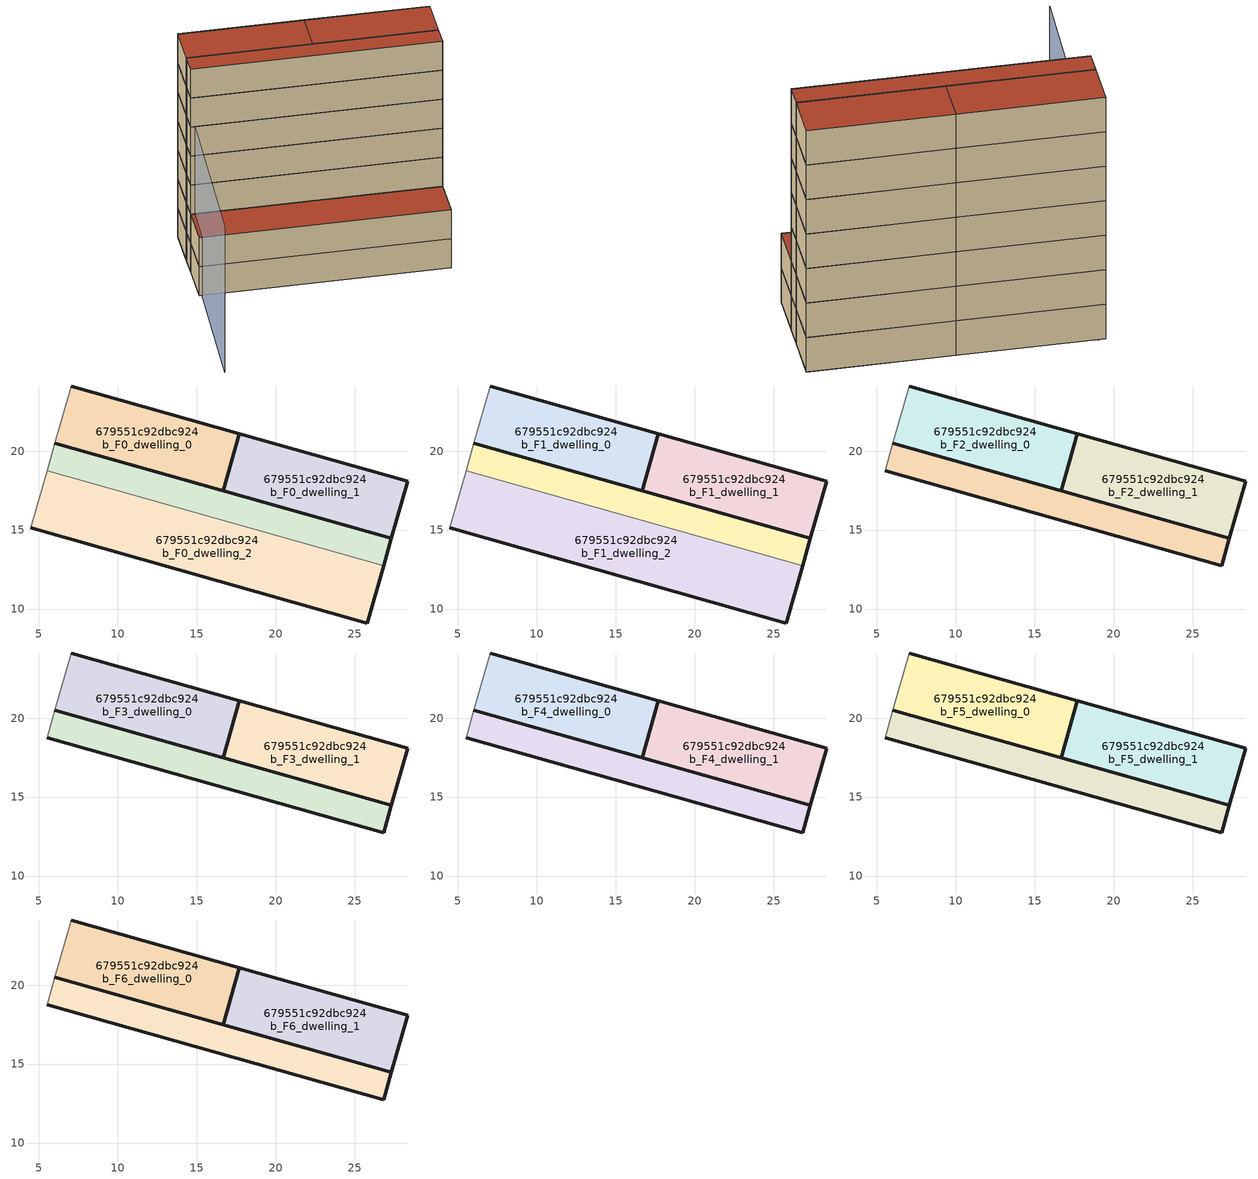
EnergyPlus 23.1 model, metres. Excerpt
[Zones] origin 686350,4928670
679551c92dbc924b_F0_dwelling_0
 floor ground (EU_floor_Construction): 16.66,17.49 17.69,21.11 7.04,24.12 6.01,20.5 z0
 wall outside (EU_wall_Construction): 7.04,24.12 17.69,21.11 16.66,17.49 6.01,20.5 z0:3
 wall adiabatic (EU_wall_Construction): 6.01,20.5 7.04,24.12 z0:3
679551c92dbc924b_F0_dwelling_1
 floor ground (EU_floor_Construction): 27.31,14.48 28.34,18.1 17.69,21.11 16.66,17.49 z0
 wall outside (EU_wall_Construction): 27.31,14.48 16.66,17.49 17.69,21.11 28.34,18.1 27.31,14.48 z0:3
679551c92dbc924b_F0_dwelling_2
 floor ground (EU_floor_Construction): 25.8,9.12 26.82,12.74 5.52,18.76 4.5,15.14 z0
 wall outside (EU_wall_Construction): 26.82,12.74 25.8,9.12 4.5,15.14 z0:3
 wall adiabatic (EU_wall_Construction): 4.5,15.14 5.52,18.76 z0:3
 wall to 679551c92dbc924b_F0_circulation (EU_wall_Construction): 5.52,18.76 26.82,12.74 z0:3
679551c92dbc924b_F0_circulation
 floor ground (EU_floor_Construction): 26.82,12.74 27.31,14.48 6.01,20.5 5.52,18.76 z0
 wall outside (EU_wall_Construction): 6.01,20.5 27.31,14.48 26.82,12.74 z0:3
 wall adiabatic (EU_wall_Construction): 5.52,18.76 6.01,20.5 z0:3
679551c92dbc924b_F1_dwelling_0
 floor to 679551c92dbc924b_F0_dwelling_0 (EU_floor_Construction): 16.66,17.49 17.69,21.11 7.04,24.12 6.01,20.5 z3
 wall outside (EU_wall_Construction): 7.04,24.12 17.69,21.11 16.66,17.49 6.01,20.5 z3:6
 wall adiabatic (EU_wall_Construction): 6.01,20.5 7.04,24.12 z3:6
679551c92dbc924b_F1_dwelling_1
 floor to 679551c92dbc924b_F0_dwelling_1 (EU_floor_Construction): 27.31,14.48 28.34,18.1 17.69,21.11 16.66,17.49 z3
 wall outside (EU_wall_Construction): 27.31,14.48 16.66,17.49 17.69,21.11 28.34,18.1 27.31,14.48 z3:6
679551c92dbc924b_F1_dwelling_2
 floor to 679551c92dbc924b_F0_dwelling_2 (EU_floor_Construction): 25.79,9.12 26.82,12.74 5.52,18.76 4.5,15.14 z3
 wall outside (EU_wall_Construction): 26.82,12.74 25.8,9.12 4.5,15.14 z3:6
 wall adiabatic (EU_wall_Construction): 4.5,15.14 5.52,18.76 z3:6
 wall to 679551c92dbc924b_F1_circulation (EU_wall_Construction): 5.52,18.76 26.82,12.74 z3:6
 roof outside (EU_roof_Construction): 26.82,12.74 25.8,9.12 4.5,15.14 5.52,18.76 z6
679551c92dbc924b_F1_circulation
 floor to 679551c92dbc924b_F0_circulation (EU_floor_Construction): 26.82,12.74 27.31,14.48 6.01,20.5 5.52,18.76 z3
 wall outside (EU_wall_Construction): 6.01,20.5 27.31,14.48 26.82,12.74 z3:6
 wall adiabatic (EU_wall_Construction): 5.52,18.76 6.01,20.5 z3:6
679551c92dbc924b_F2_dwelling_0
 floor to 679551c92dbc924b_F1_dwelling_0 (EU_floor_Construction): 16.66,17.49 17.69,21.11 7.04,24.12 6.01,20.5 z6
 wall outside (EU_wall_Construction): 7.04,24.12 17.69,21.11 16.66,17.49 6.01,20.5 z6:9
 wall adiabatic (EU_wall_Construction): 6.01,20.5 7.04,24.12 z6:9
679551c92dbc924b_F2_dwelling_1
 floor to 679551c92dbc924b_F1_dwelling_1 (EU_floor_Construction): 27.31,14.48 28.34,18.1 17.69,21.11 16.66,17.49 z6
 wall outside (EU_wall_Construction): 27.31,14.48 16.66,17.49 17.69,21.11 28.34,18.1 27.31,14.48 z6:9
679551c92dbc924b_F2_circulation
 floor to 679551c92dbc924b_F1_circulation (EU_floor_Construction): 26.82,12.74 27.31,14.48 6.01,20.5 5.52,18.76 z6
 wall outside (EU_wall_Construction): 6.01,20.5 27.31,14.48 26.82,12.74 5.52,18.76 z6:9
 wall adiabatic (EU_wall_Construction): 5.52,18.76 6.01,20.5 z6:9
679551c92dbc924b_F3_dwelling_0
 floor to 679551c92dbc924b_F2_dwelling_0 (EU_floor_Construction): 16.66,17.49 17.69,21.11 7.04,24.12 6.01,20.5 z9
 wall outside (EU_wall_Construction): 7.04,24.12 17.69,21.11 16.66,17.49 6.01,20.5 z9:12
 wall adiabatic (EU_wall_Construction): 6.01,20.5 7.04,24.12 z9:12
679551c92dbc924b_F3_dwelling_1
 floor to 679551c92dbc924b_F2_dwelling_1 (EU_floor_Construction): 27.31,14.48 28.34,18.1 17.69,21.11 16.66,17.49 z9
 wall outside (EU_wall_Construction): 27.31,14.48 16.66,17.49 17.69,21.11 28.34,18.1 27.31,14.48 z9:12
679551c92dbc924b_F3_circulation
 floor to 679551c92dbc924b_F2_circulation (EU_floor_Construction): 26.82,12.74 27.31,14.48 6.01,20.5 5.52,18.76 z9
 wall outside (EU_wall_Construction): 6.01,20.5 27.31,14.48 26.82,12.74 5.52,18.76 z9:12
 wall adiabatic (EU_wall_Construction): 5.52,18.76 6.01,20.5 z9:12
679551c92dbc924b_F4_dwelling_0
 floor to 679551c92dbc924b_F3_dwelling_0 (EU_floor_Construction): 16.66,17.49 17.69,21.11 7.04,24.12 6.01,20.5 z12
 wall outside (EU_wall_Construction): 7.04,24.12 17.69,21.11 16.66,17.49 6.01,20.5 z12:15
 wall adiabatic (EU_wall_Construction): 6.01,20.5 7.04,24.12 z12:15
679551c92dbc924b_F4_dwelling_1
 floor to 679551c92dbc924b_F3_dwelling_1 (EU_floor_Construction): 27.31,14.48 28.34,18.1 17.69,21.11 16.66,17.49 z12
 wall outside (EU_wall_Construction): 27.31,14.48 16.66,17.49 17.69,21.11 28.34,18.1 27.31,14.48 z12:15
679551c92dbc924b_F4_circulation
 floor to 679551c92dbc924b_F3_circulation (EU_floor_Construction): 26.82,12.74 27.31,14.48 6.01,20.5 5.52,18.76 z12
 wall outside (EU_wall_Construction): 6.01,20.5 27.31,14.48 26.82,12.74 5.52,18.76 z12:15
 wall adiabatic (EU_wall_Construction): 5.52,18.76 6.01,20.5 z12:15
679551c92dbc924b_F5_dwelling_0
 floor to 679551c92dbc924b_F4_dwelling_0 (EU_floor_Construction): 16.66,17.49 17.69,21.11 7.04,24.12 6.01,20.5 z15
 wall outside (EU_wall_Construction): 7.04,24.12 17.69,21.11 16.66,17.49 6.01,20.5 z15:18
 wall adiabatic (EU_wall_Construction): 6.01,20.5 7.04,24.12 z15:18
679551c92dbc924b_F5_dwelling_1
 floor to 679551c92dbc924b_F4_dwelling_1 (EU_floor_Construction): 27.31,14.48 28.34,18.1 17.69,21.11 16.66,17.49 z15
 wall outside (EU_wall_Construction): 27.31,14.48 16.66,17.49 17.69,21.11 28.34,18.1 27.31,14.48 z15:18
679551c92dbc924b_F5_circulation
 floor to 679551c92dbc924b_F4_circulation (EU_floor_Construction): 26.82,12.74 27.31,14.48 6.01,20.5 5.52,18.76 z15
 wall outside (EU_wall_Construction): 6.01,20.5 27.31,14.48 26.82,12.74 5.52,18.76 z15:18
 wall adiabatic (EU_wall_Construction): 5.52,18.76 6.01,20.5 z15:18
679551c92dbc924b_F6_dwelling_0
 floor to 679551c92dbc924b_F5_dwelling_0 (EU_floor_Construction): 16.66,17.49 17.69,21.11 7.04,24.12 6.01,20.5 z18
 wall outside (EU_wall_Construction): 7.04,24.12 17.69,21.11 16.66,17.49 6.01,20.5 z18:21
 wall adiabatic (EU_wall_Construction): 6.01,20.5 7.04,24.12 z18:21
 roof outside (EU_roof_Construction): 17.69,21.11 16.66,17.49 6.01,20.5 7.04,24.12 z21
679551c92dbc924b_F6_dwelling_1
 floor to 679551c92dbc924b_F5_dwelling_1 (EU_floor_Construction): 27.31,14.48 28.34,18.1 17.69,21.11 16.66,17.49 z18
 wall outside (EU_wall_Construction): 27.31,14.48 16.66,17.49 17.69,21.11 28.34,18.1 27.31,14.48 z18:21
 roof outside (EU_roof_Construction): 28.34,18.1 27.31,14.48 16.66,17.49 17.69,21.11 z21
679551c92dbc924b_F6_circulation
 floor to 679551c92dbc924b_F5_circulation (EU_floor_Construction): 26.82,12.74 27.31,14.48 6.01,20.5 5.52,18.76 z18
 wall outside (EU_wall_Construction): 6.01,20.5 27.31,14.48 26.82,12.74 5.52,18.76 z18:21
 wall adiabatic (EU_wall_Construction): 5.52,18.76 6.01,20.5 z18:21
 roof outside (EU_roof_Construction): 27.31,14.48 26.82,12.74 5.52,18.76 6.01,20.5 z21
shading: 7.61,24.02 1.09,3.58 z0:15
[Building]
EU S2 Campaign: North Axis=0; Terrain=City; Solar Distribution=FullExterior
[Site:Location]
Bologna: Latitude=44.5; Longitude=11.25; Time Zone=1; Elevation=37
[SizingPeriod:WeatherFileDays]
AnnualSizingPeriod: Begin Month=1; Begin Day of Month=1; End Month=12; End Day of Month=31; Day of Week for Start Day=Monday; Use Weather File Daylight Saving Period=No; Use Weather File Rain and Snow Indicators=No
[MATERIAL]
EU_InternalMass_Material: Roughness=MediumRough; Thickness=0.1; Conductivity=1; Density=1800; Specific Heat=900; Thermal Absorptance=0.9; Solar Absorptance=0.7; Visible Absorptance=0.7
[MATERIAL:NOMASS] Roughness=MediumRough; Thermal Absorptance=0.9; Solar Absorptance=0.7; Visible Absorptance=0.7
Name | Thermal Resistance
EU_wall_NoMass | 0.905828
EU_roof_NoMass | 0.37593
EU_floor_NoMass | 0.67114
[CONSTRUCTION]
EU_wall_Construction: EU_wall_NoMass
EU_roof_Construction: EU_roof_NoMass
EU_floor_Construction: EU_floor_NoMass
EU_InternalMass_Construction: EU_InternalMass_Material
[ZONE] Type=1; Multiplier=1; Ceiling Height=autocalculate; Floor Area=autocalculate; Part of Total Floor Area=Yes
Name | Volume
679551c92dbc924b_F0_dwelling_0 | 125.095
679551c92dbc924b_F1_dwelling_0; 679551c92dbc924b_F2_dwelling_0; 679551c92dbc924b_F3_dwelling_0; 679551c92dbc924b_F4_dwelling_0; 679551c92dbc924b_F5_dwelling_0; 679551c92dbc924b_F6_dwelling_0 | 125.097
679551c92dbc924b_F0_dwelling_1; 679551c92dbc924b_F1_dwelling_1; 679551c92dbc924b_F2_dwelling_1; 679551c92dbc924b_F3_dwelling_1; 679551c92dbc924b_F4_dwelling_1; 679551c92dbc924b_F5_dwelling_1; 679551c92dbc924b_F6_dwelling_1 | 125.108
679551c92dbc924b_F0_dwelling_2; 679551c92dbc924b_F1_dwelling_2 | 250.198
679551c92dbc924b_F0_circulation; 679551c92dbc924b_F1_circulation; 679551c92dbc924b_F2_circulation; 679551c92dbc924b_F3_circulation; 679551c92dbc924b_F4_circulation; 679551c92dbc924b_F5_circulation; 679551c92dbc924b_F6_circulation | 119.498
[INTERNALMASS] Construction=EU_InternalMass_Construction
Name | Zone or ZoneList | Surface Area
679551c92dbc924b_F0_dwelling_0_EU_InternalMass | 679551c92dbc924b_F0_dwelling_0 | 41.7001
679551c92dbc924b_F0_dwelling_1_EU_InternalMass | 679551c92dbc924b_F0_dwelling_1 | 41.7001
679551c92dbc924b_F0_dwelling_2_EU_InternalMass | 679551c92dbc924b_F0_dwelling_2 | 83.4001
679551c92dbc924b_F1_dwelling_0_EU_InternalMass | 679551c92dbc924b_F1_dwelling_0 | 41.7001
679551c92dbc924b_F1_dwelling_1_EU_InternalMass | 679551c92dbc924b_F1_dwelling_1 | 41.7001
679551c92dbc924b_F1_dwelling_2_EU_InternalMass | 679551c92dbc924b_F1_dwelling_2 | 83.4001
679551c92dbc924b_F2_dwelling_0_EU_InternalMass | 679551c92dbc924b_F2_dwelling_0 | 94.0209
679551c92dbc924b_F2_dwelling_1_EU_InternalMass | 679551c92dbc924b_F2_dwelling_1 | 94.0209
679551c92dbc924b_F3_dwelling_0_EU_InternalMass | 679551c92dbc924b_F3_dwelling_0 | 94.0209
679551c92dbc924b_F3_dwelling_1_EU_InternalMass | 679551c92dbc924b_F3_dwelling_1 | 94.0209
679551c92dbc924b_F4_dwelling_0_EU_InternalMass | 679551c92dbc924b_F4_dwelling_0 | 94.0209
679551c92dbc924b_F4_dwelling_1_EU_InternalMass | 679551c92dbc924b_F4_dwelling_1 | 94.0209
679551c92dbc924b_F5_dwelling_0_EU_InternalMass | 679551c92dbc924b_F5_dwelling_0 | 94.0209
679551c92dbc924b_F5_dwelling_1_EU_InternalMass | 679551c92dbc924b_F5_dwelling_1 | 94.0209
679551c92dbc924b_F6_dwelling_0_EU_InternalMass | 679551c92dbc924b_F6_dwelling_0 | 94.0209
679551c92dbc924b_F6_dwelling_1_EU_InternalMass | 679551c92dbc924b_F6_dwelling_1 | 94.0209
[OTHEREQUIPMENT] Fuel Type=Electricity; Design Level Calculation Method=Watts/Area; Power per Zone Floor Area=1; Fraction Latent=0; Fraction Radiant=0; Fraction Lost=0; Carbon Dioxide Generation Rate=0; EndUse Subcategory=EU_Step8_InternalGains
Name | Zone or ZoneList or Space or SpaceList | Schedule
EU_Step8_InternalGain_679551c92dbc924b_F0_dwelling_0_f000 | 679551c92dbc924b_F0_dwelling_0 | EU_Step8_GainSchedule_679551c92dbc924b_F0_dwelling_0_f000
EU_Step8_InternalGain_679551c92dbc924b_F0_dwelling_1_f000 | 679551c92dbc924b_F0_dwelling_1 | EU_Step8_GainSchedule_679551c92dbc924b_F0_dwelling_1_f000
EU_Step8_InternalGain_679551c92dbc924b_F0_dwelling_2_f000 | 679551c92dbc924b_F0_dwelling_2 | EU_Step8_GainSchedule_679551c92dbc924b_F0_dwelling_2_f000
EU_Step8_InternalGain_679551c92dbc924b_F1_dwelling_0_f000 | 679551c92dbc924b_F1_dwelling_0 | EU_Step8_GainSchedule_679551c92dbc924b_F1_dwelling_0_f000
EU_Step8_InternalGain_679551c92dbc924b_F1_dwelling_1_f000 | 679551c92dbc924b_F1_dwelling_1 | EU_Step8_GainSchedule_679551c92dbc924b_F1_dwelling_1_f000
EU_Step8_InternalGain_679551c92dbc924b_F1_dwelling_2_f000 | 679551c92dbc924b_F1_dwelling_2 | EU_Step8_GainSchedule_679551c92dbc924b_F1_dwelling_2_f000
EU_Step8_InternalGain_679551c92dbc924b_F2_dwelling_0_f000 | 679551c92dbc924b_F2_dwelling_0 | EU_Step8_GainSchedule_679551c92dbc924b_F2_dwelling_0_f000
EU_Step8_InternalGain_679551c92dbc924b_F2_dwelling_1_f000 | 679551c92dbc924b_F2_dwelling_1 | EU_Step8_GainSchedule_679551c92dbc924b_F2_dwelling_1_f000
EU_Step8_InternalGain_679551c92dbc924b_F3_dwelling_0_f000 | 679551c92dbc924b_F3_dwelling_0 | EU_Step8_GainSchedule_679551c92dbc924b_F3_dwelling_0_f000
EU_Step8_InternalGain_679551c92dbc924b_F3_dwelling_1_f000 | 679551c92dbc924b_F3_dwelling_1 | EU_Step8_GainSchedule_679551c92dbc924b_F3_dwelling_1_f000
EU_Step8_InternalGain_679551c92dbc924b_F4_dwelling_0_f000 | 679551c92dbc924b_F4_dwelling_0 | EU_Step8_GainSchedule_679551c92dbc924b_F4_dwelling_0_f000
EU_Step8_InternalGain_679551c92dbc924b_F4_dwelling_1_f000 | 679551c92dbc924b_F4_dwelling_1 | EU_Step8_GainSchedule_679551c92dbc924b_F4_dwelling_1_f000
EU_Step8_InternalGain_679551c92dbc924b_F5_dwelling_0_f000 | 679551c92dbc924b_F5_dwelling_0 | EU_Step8_GainSchedule_679551c92dbc924b_F5_dwelling_0_f000
EU_Step8_InternalGain_679551c92dbc924b_F5_dwelling_1_f000 | 679551c92dbc924b_F5_dwelling_1 | EU_Step8_GainSchedule_679551c92dbc924b_F5_dwelling_1_f000
EU_Step8_InternalGain_679551c92dbc924b_F6_dwelling_0_f000 | 679551c92dbc924b_F6_dwelling_0 | EU_Step8_GainSchedule_679551c92dbc924b_F6_dwelling_0_f000
EU_Step8_InternalGain_679551c92dbc924b_F6_dwelling_1_f000 | 679551c92dbc924b_F6_dwelling_1 | EU_Step8_GainSchedule_679551c92dbc924b_F6_dwelling_1_f000
[ZONEINFILTRATION:DESIGNFLOWRATE] Schedule=EU_AlwaysOn; Design Flow Rate Calculation Method=Flow/Area; Flow Rate per Floor Area=0.0005; Constant Term Coefficient=1; Temperature Term Coefficient=0; Velocity Term Coefficient=0; Velocity Squared Term Coefficient=0
Name | Zone or ZoneList or Space or SpaceList
EU_Circulation_Infiltration_679551c92dbc924b_F0_circulation | 679551c92dbc924b_F0_circulation
EU_Circulation_Infiltration_679551c92dbc924b_F1_circulation | 679551c92dbc924b_F1_circulation
EU_Circulation_Infiltration_679551c92dbc924b_F2_circulation | 679551c92dbc924b_F2_circulation
EU_Circulation_Infiltration_679551c92dbc924b_F3_circulation | 679551c92dbc924b_F3_circulation
EU_Circulation_Infiltration_679551c92dbc924b_F4_circulation | 679551c92dbc924b_F4_circulation
EU_Circulation_Infiltration_679551c92dbc924b_F5_circulation | 679551c92dbc924b_F5_circulation
EU_Circulation_Infiltration_679551c92dbc924b_F6_circulation | 679551c92dbc924b_F6_circulation
[ZONEVENTILATION:DESIGNFLOWRATE] Schedule=EU_AlwaysOn; Design Flow Rate Calculation Method=AirChanges/Hour; Air Changes per Hour=0.73129; Ventilation Type=Natural; Fan Pressure Rise=0; Fan Total Efficiency=1; Constant Term Coefficient=1; Temperature Term Coefficient=0; Velocity Term Coefficient=0; Velocity Squared Term Coefficient=0; Minimum Indoor Temperature=-100; Maximum Indoor Temperature=100; Delta Temperature=-100; Minimum Outdoor Temperature=-100; Maximum Outdoor Temperature=100; Maximum Wind Speed=40
Name | Zone or ZoneList or Space or SpaceList
EU_ConstantAir_679551c92dbc924b_F0_dwelling_0 | 679551c92dbc924b_F0_dwelling_0
EU_ConstantAir_679551c92dbc924b_F0_dwelling_1 | 679551c92dbc924b_F0_dwelling_1
EU_ConstantAir_679551c92dbc924b_F0_dwelling_2 | 679551c92dbc924b_F0_dwelling_2
EU_ConstantAir_679551c92dbc924b_F1_dwelling_0 | 679551c92dbc924b_F1_dwelling_0
EU_ConstantAir_679551c92dbc924b_F1_dwelling_1 | 679551c92dbc924b_F1_dwelling_1
EU_ConstantAir_679551c92dbc924b_F1_dwelling_2 | 679551c92dbc924b_F1_dwelling_2
EU_ConstantAir_679551c92dbc924b_F2_dwelling_0 | 679551c92dbc924b_F2_dwelling_0
EU_ConstantAir_679551c92dbc924b_F2_dwelling_1 | 679551c92dbc924b_F2_dwelling_1
EU_ConstantAir_679551c92dbc924b_F3_dwelling_0 | 679551c92dbc924b_F3_dwelling_0
EU_ConstantAir_679551c92dbc924b_F3_dwelling_1 | 679551c92dbc924b_F3_dwelling_1
EU_ConstantAir_679551c92dbc924b_F4_dwelling_0 | 679551c92dbc924b_F4_dwelling_0
EU_ConstantAir_679551c92dbc924b_F4_dwelling_1 | 679551c92dbc924b_F4_dwelling_1
EU_ConstantAir_679551c92dbc924b_F5_dwelling_0 | 679551c92dbc924b_F5_dwelling_0
EU_ConstantAir_679551c92dbc924b_F5_dwelling_1 | 679551c92dbc924b_F5_dwelling_1
EU_ConstantAir_679551c92dbc924b_F6_dwelling_0 | 679551c92dbc924b_F6_dwelling_0
EU_ConstantAir_679551c92dbc924b_F6_dwelling_1 | 679551c92dbc924b_F6_dwelling_1
[HVACTEMPLATE:THERMOSTAT] Constant Heating Setpoint=20; Constant Cooling Setpoint=50
EU_HeatOnly_679551c92dbc924b_F0_dwelling_0; EU_HeatOnly_679551c92dbc924b_F0_dwelling_1; EU_HeatOnly_679551c92dbc924b_F0_dwelling_2; EU_HeatOnly_679551c92dbc924b_F1_dwelling_0; EU_HeatOnly_679551c92dbc924b_F1_dwelling_1; EU_HeatOnly_679551c92dbc924b_F1_dwelling_2; EU_HeatOnly_679551c92dbc924b_F2_dwelling_0; EU_HeatOnly_679551c92dbc924b_F2_dwelling_1; EU_HeatOnly_679551c92dbc924b_F3_dwelling_0; EU_HeatOnly_679551c92dbc924b_F3_dwelling_1; EU_HeatOnly_679551c92dbc924b_F4_dwelling_0; EU_HeatOnly_679551c92dbc924b_F4_dwelling_1; EU_HeatOnly_679551c92dbc924b_F5_dwelling_0; EU_HeatOnly_679551c92dbc924b_F5_dwelling_1; EU_HeatOnly_679551c92dbc924b_F6_dwelling_0; EU_HeatOnly_679551c92dbc924b_F6_dwelling_1
[HVACTEMPLATE:ZONE:IDEALLOADSAIRSYSTEM] System Availability Schedule=EU_AlwaysOn; Maximum Heating Supply Air Temperature=50; Minimum Cooling Supply Air Temperature=13; Maximum Heating Supply Air Humidity Ratio=0.0156; Minimum Cooling Supply Air Humidity Ratio=0.0077; Heating Limit=NoLimit; Cooling Limit=NoLimit; Heating Availability Schedule=EU_AlwaysOn; Cooling Availability Schedule=EU_CoolingOff; Dehumidification Control Type=ConstantSensibleHeatRatio; Cooling Sensible Heat Ratio=0.7; Dehumidification Setpoint=60; Humidification Control Type=None; Humidification Setpoint=30; Outdoor Air Method=None; Outdoor Air Flow Rate per Person=0.00944; Outdoor Air Flow Rate per Zone Floor Area=0; Outdoor Air Flow Rate per Zone=0; Demand Controlled Ventilation Type=None; Outdoor Air Economizer Type=NoEconomizer; Heat Recovery Type=None; Sensible Heat Recovery Effectiveness=0.7; Latent Heat Recovery Effectiveness=0.65
Name | Template Thermostat
679551c92dbc924b_F0_dwelling_0 | EU_HeatOnly_679551c92dbc924b_F0_dwelling_0
679551c92dbc924b_F0_dwelling_1 | EU_HeatOnly_679551c92dbc924b_F0_dwelling_1
679551c92dbc924b_F0_dwelling_2 | EU_HeatOnly_679551c92dbc924b_F0_dwelling_2
679551c92dbc924b_F1_dwelling_0 | EU_HeatOnly_679551c92dbc924b_F1_dwelling_0
679551c92dbc924b_F1_dwelling_1 | EU_HeatOnly_679551c92dbc924b_F1_dwelling_1
679551c92dbc924b_F1_dwelling_2 | EU_HeatOnly_679551c92dbc924b_F1_dwelling_2
679551c92dbc924b_F2_dwelling_0 | EU_HeatOnly_679551c92dbc924b_F2_dwelling_0
679551c92dbc924b_F2_dwelling_1 | EU_HeatOnly_679551c92dbc924b_F2_dwelling_1
679551c92dbc924b_F3_dwelling_0 | EU_HeatOnly_679551c92dbc924b_F3_dwelling_0
679551c92dbc924b_F3_dwelling_1 | EU_HeatOnly_679551c92dbc924b_F3_dwelling_1
679551c92dbc924b_F4_dwelling_0 | EU_HeatOnly_679551c92dbc924b_F4_dwelling_0
679551c92dbc924b_F4_dwelling_1 | EU_HeatOnly_679551c92dbc924b_F4_dwelling_1
679551c92dbc924b_F5_dwelling_0 | EU_HeatOnly_679551c92dbc924b_F5_dwelling_0
679551c92dbc924b_F5_dwelling_1 | EU_HeatOnly_679551c92dbc924b_F5_dwelling_1
679551c92dbc924b_F6_dwelling_0 | EU_HeatOnly_679551c92dbc924b_F6_dwelling_0
679551c92dbc924b_F6_dwelling_1 | EU_HeatOnly_679551c92dbc924b_F6_dwelling_1
[SIZING:ZONE] Zone Cooling Design Supply Air Temperature Input Method=SupplyAirTemperature; Zone Cooling Design Supply Air Temperature=13; Zone Heating Design Supply Air Temperature Input Method=SupplyAirTemperature; Zone Heating Design Supply Air Temperature=50; Zone Cooling Design Supply Air Humidity Ratio=0.008; Zone Heating Design Supply Air Humidity Ratio=0.008; Cooling Design Air Flow Method=DesignDay; Cooling Design Air Flow Rate=0; Cooling Minimum Air Flow per Zone Floor Area=0.000762; Cooling Minimum Air Flow=0; Cooling Minimum Air Flow Fraction=0.2; Heating Design Air Flow Method=DesignDay; Heating Design Air Flow Rate=0; Heating Maximum Air Flow per Zone Floor Area=0.002032; Heating Maximum Air Flow=0.141576; Heating Maximum Air Flow Fraction=0.3; Account for Dedicated Outdoor Air System=No; Dedicated Outdoor Air System Control Strategy=NeutralSupplyAir; Dedicated Outdoor Air Low Setpoint Temperature for Design=autosize; Dedicated Outdoor Air High Setpoint Temperature for Design=autosize; Zone Load Sizing Method=Sensible Load Only No Latent Load; Zone Latent Cooling Design Supply Air Humidity Ratio Input Method=HumidityRatioDifference; Zone Cooling Design Supply Air Humidity Ratio Difference=0.005; Zone Latent Heating Design Supply Air Humidity Ratio Input Method=HumidityRatioDifference; Zone Humidification Design Supply Air Humidity Ratio Difference=0.005
679551c92dbc924b_F0_dwelling_0; 679551c92dbc924b_F0_dwelling_1; 679551c92dbc924b_F0_dwelling_2; 679551c92dbc924b_F1_dwelling_0; 679551c92dbc924b_F1_dwelling_1; 679551c92dbc924b_F1_dwelling_2; 679551c92dbc924b_F2_dwelling_0; 679551c92dbc924b_F2_dwelling_1; 679551c92dbc924b_F3_dwelling_0; 679551c92dbc924b_F3_dwelling_1; 679551c92dbc924b_F4_dwelling_0; 679551c92dbc924b_F4_dwelling_1; 679551c92dbc924b_F5_dwelling_0; 679551c92dbc924b_F5_dwelling_1; 679551c92dbc924b_F6_dwelling_0; 679551c92dbc924b_F6_dwelling_1
[SCHEDULE:CONSTANT]
Name | Hourly Value
EU_AlwaysOn | 1
EU_CoolingOff | 0
[SCHEDULE:FILE] Column Number=1; Rows to Skip at Top=0; Number of Hours of Data=8760; Column Separator=Comma; Interpolate to Timestep=No; Minutes per Item=60; Adjust Schedule for Daylight Savings=Yes
Name | File
EU_Step8_GainSchedule_679551c92dbc924b_F0_dwelling_0_f000 | ../../schedules/679551c92dbc924b/679551c92dbc924b_F0_dwelling_0_f000_gain.csv
EU_Step8_GainSchedule_679551c92dbc924b_F0_dwelling_1_f000 | ../../schedules/679551c92dbc924b/679551c92dbc924b_F0_dwelling_1_f000_gain.csv
EU_Step8_GainSchedule_679551c92dbc924b_F0_dwelling_2_f000 | ../../schedules/679551c92dbc924b/679551c92dbc924b_F0_dwelling_2_f000_gain.csv
EU_Step8_GainSchedule_679551c92dbc924b_F1_dwelling_0_f000 | ../../schedules/679551c92dbc924b/679551c92dbc924b_F1_dwelling_0_f000_gain.csv
EU_Step8_GainSchedule_679551c92dbc924b_F1_dwelling_1_f000 | ../../schedules/679551c92dbc924b/679551c92dbc924b_F1_dwelling_1_f000_gain.csv
EU_Step8_GainSchedule_679551c92dbc924b_F1_dwelling_2_f000 | ../../schedules/679551c92dbc924b/679551c92dbc924b_F1_dwelling_2_f000_gain.csv
EU_Step8_GainSchedule_679551c92dbc924b_F2_dwelling_0_f000 | ../../schedules/679551c92dbc924b/679551c92dbc924b_F2_dwelling_0_f000_gain.csv
EU_Step8_GainSchedule_679551c92dbc924b_F2_dwelling_1_f000 | ../../schedules/679551c92dbc924b/679551c92dbc924b_F2_dwelling_1_f000_gain.csv
EU_Step8_GainSchedule_679551c92dbc924b_F3_dwelling_0_f000 | ../../schedules/679551c92dbc924b/679551c92dbc924b_F3_dwelling_0_f000_gain.csv
EU_Step8_GainSchedule_679551c92dbc924b_F3_dwelling_1_f000 | ../../schedules/679551c92dbc924b/679551c92dbc924b_F3_dwelling_1_f000_gain.csv
EU_Step8_GainSchedule_679551c92dbc924b_F4_dwelling_0_f000 | ../../schedules/679551c92dbc924b/679551c92dbc924b_F4_dwelling_0_f000_gain.csv
EU_Step8_GainSchedule_679551c92dbc924b_F4_dwelling_1_f000 | ../../schedules/679551c92dbc924b/679551c92dbc924b_F4_dwelling_1_f000_gain.csv
EU_Step8_GainSchedule_679551c92dbc924b_F5_dwelling_0_f000 | ../../schedules/679551c92dbc924b/679551c92dbc924b_F5_dwelling_0_f000_gain.csv
EU_Step8_GainSchedule_679551c92dbc924b_F5_dwelling_1_f000 | ../../schedules/679551c92dbc924b/679551c92dbc924b_F5_dwelling_1_f000_gain.csv
EU_Step8_GainSchedule_679551c92dbc924b_F6_dwelling_0_f000 | ../../schedules/679551c92dbc924b/679551c92dbc924b_F6_dwelling_0_f000_gain.csv
EU_Step8_GainSchedule_679551c92dbc924b_F6_dwelling_1_f000 | ../../schedules/679551c92dbc924b/679551c92dbc924b_F6_dwelling_1_f000_gain.csv
